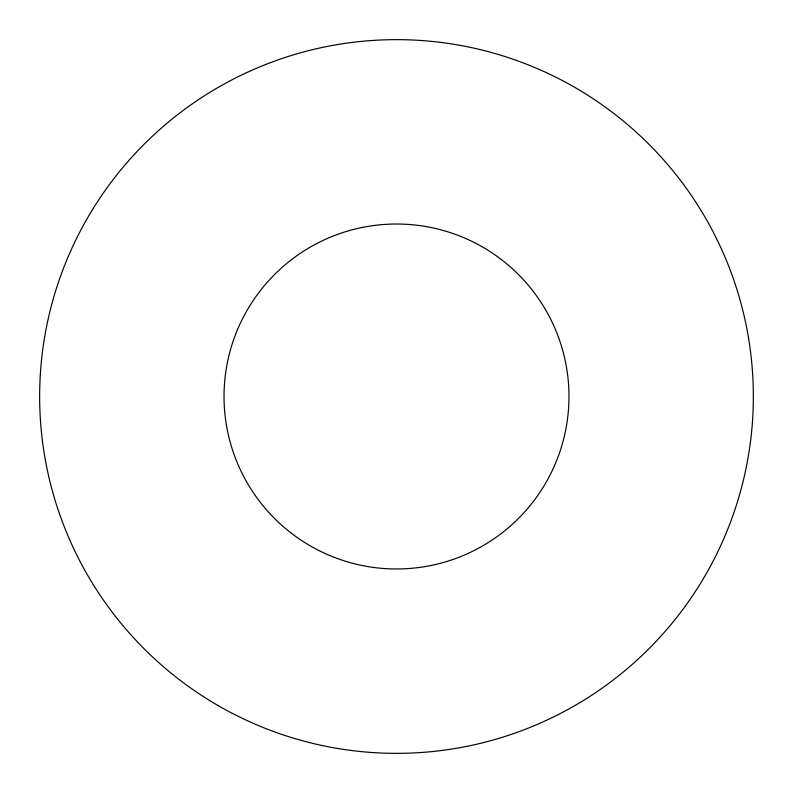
<?xml version="1.0" encoding="UTF-8"?>
<svg xmlns="http://www.w3.org/2000/svg" width="793" height="793" viewBox="0 0 793 793"><rect width="100%" height="100%" fill="white"/><g stroke="black" fill="none" stroke-linecap="round" stroke-linejoin="round"><path stroke-width="1.19" d="M291.507 533.332A172.477 172.477 0 0 0 567.501 419.011A172.477 172.477 0 0 0 330.493 237.147A172.477 172.477 0 0 0 291.507 533.332M218.075 705.542A356.85 356.85 0 0 0 753.35 396.5A356.85 356.85 0 0 0 218.075 87.458A356.85 356.85 0 0 0 218.075 705.542"/></g></svg>
